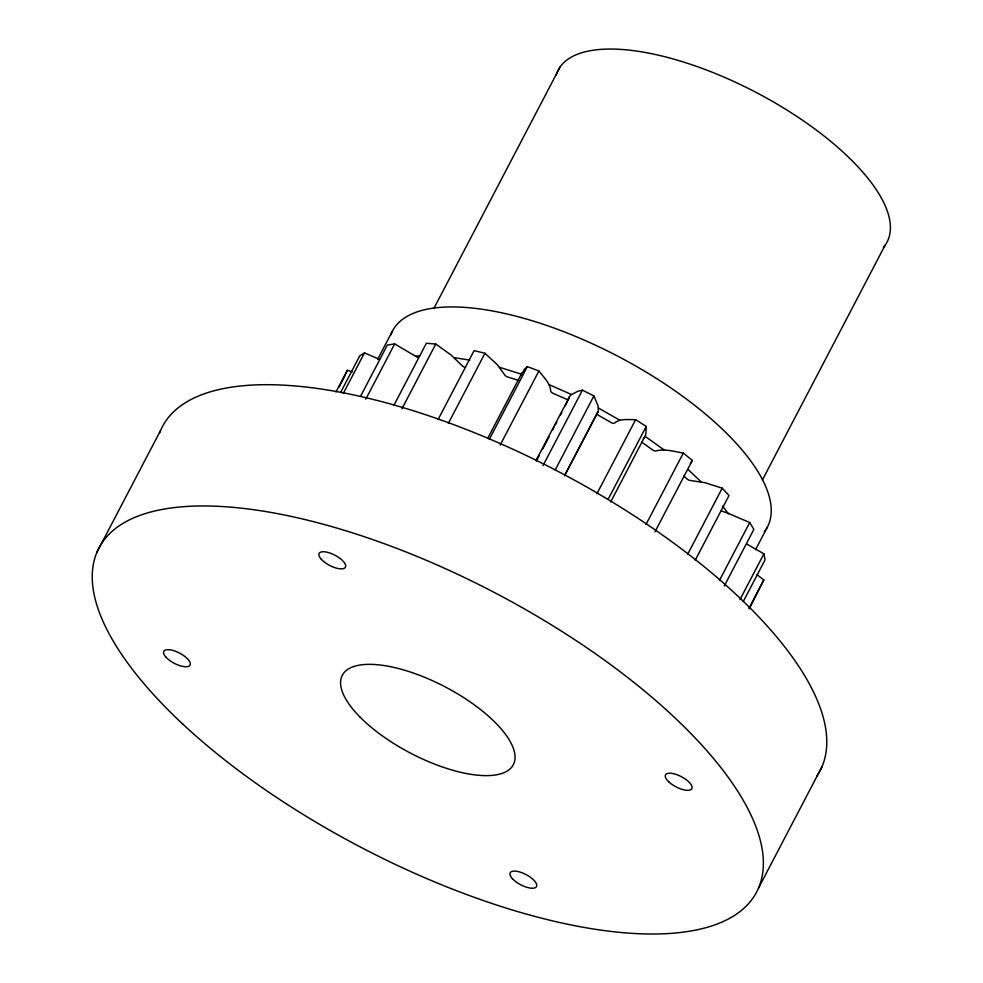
<?xml version="1.0" encoding="UTF-8"?>
<svg xmlns="http://www.w3.org/2000/svg" width="983" height="983" viewBox="0 0 983 983"><rect width="100%" height="100%" fill="white"/><g stroke="black" fill="none" stroke-linecap="round" stroke-linejoin="round"><path stroke-width="1.47" d="M564.549 475.87L598.364 411.189L598.094 405.905L593.904 395.928L582.44 390.153L577.697 391.332L570.447 395.191L536.239 459.921M565.262 405.844L569.354 396.591M521.297 375.309L524.517 369.08L527.343 366.61L538.905 370.972C543.488 377.079 550.296 383.063 550.738 391.16A2.814 1.094 27.6 0 0 553.343 393.458L566.036 399.049A2.814 1.094 27.6 0 0 568.776 399.11M345.869 373.81L347.257 370.321L352.528 371.82M757.07 574.785L763.828 579.909L749.304 608.809M610.689 501.969L645.806 434.67L646.236 426.425L635.645 419.655C628.665 419.876 620.052 418.144 614.375 423.181A2.814 1.094 27.6 0 1 611.119 422.518L598.954 415.6A2.814 1.094 27.6 0 1 597.086 413.351L598.364 411.189M97.12 551.856L160.524 430.579M335.977 391.885L347.257 370.321M339.061 387.093L345.402 374.965M340.708 392.254L359.729 355.871L364.484 352.872L379.549 359.409M343.35 393.298L364.484 352.872M377.656 359.336L392.45 331.038M360.577 396.26L387.339 345.058L394.674 343.915L417.886 357.615M365.799 399.159L394.674 343.915M433.835 308.515L560.163 66.869M393.95 405.242L426.352 343.264L435.776 344.05L450.964 354.924L461.985 365.541A2.814 1.094 27.6 0 0 465.487 367.445M401.961 408.731L435.776 344.05M438.185 419.336L474.101 350.612L484.963 353.29L497.238 364.632L504.66 374.855A2.814 1.094 27.6 0 0 507.818 377.03L518.803 380.482M448.334 423.354L484.963 353.29M487.642 438.492L522.17 372.459M489.301 439.364L527.343 366.61M500.15 445.09L538.905 370.972M536.374 461.088L539.188 455.707M542.714 448.961L549.055 436.833M552.581 430.099L553.982 427.408M555.395 424.705L556.808 422.014M560.322 415.281L561.735 412.577M542.997 465.61L582.44 390.153M555.162 470.034L593.904 395.928M564.672 475.33L597.086 413.351M596.89 493.761L635.645 419.655M608.194 499.192L646.236 426.425M645.978 524.504L683.32 453.089L692.327 460.4L654.985 531.815M687.707 554.203L722.222 488.182L704.897 482.69L690.508 480.515A2.814 1.094 27.6 0 1 686.92 478.844L683.652 475.809M695.214 560.224L729.03 495.543L722.222 488.182M762.317 480.109L885.093 245.258M719.421 580.486L749.71 522.538L728.022 513.249A32.279 12.509 27.6 0 0 721.203 511.013M724.262 586.04L753.85 529.444L749.71 522.538M755.522 549.73L767.502 526.827M739.953 599.642L763.902 553.834L746.871 544.115M743.246 601.584L765.081 559.806L763.902 553.834M749.034 608.207L763.828 579.909M758.507 888.128L821.911 766.851M690.435 463.411L692.327 460.4M643.251 438.602L644.504 437.288M415.588 356.104L419.643 355.821M454.183 357.64L469.813 360.147M683.32 453.089C674.363 451.553 664.938 448.555 655.894 450.939A2.814 1.094 27.6 0 1 652.343 449.747L641.543 441.969M499.622 367.323L521.629 374.24M548.797 384.5L571.418 394.478M598.389 407.994L620.101 420.368M645.032 436.243L664.348 450.153M688.014 469.469L701.162 481.842M722.566 506.11L728.477 513.851M159.492 433.159A371.119 143.813 27.6 0 1 557.115 470.882A371.119 143.813 27.6 0 1 816.848 776.103M390.693 335.092A211.542 81.97 27.6 0 1 619.351 357.013A211.542 81.97 27.6 0 1 764.307 531.791M556.194 74.978A185.554 71.906 27.6 0 1 757.193 92.992A185.554 71.906 27.6 0 1 883.484 247.323M182.482 723.807A371.119 143.813 27.6 0 0 748.751 903.402A371.119 143.813 27.6 0 0 352.209 532.761A371.119 143.813 27.6 0 0 182.482 723.807M360.196 717.258A96.494 37.391 27.6 0 0 509.366 769.48A96.494 37.391 27.6 0 0 413.88 673.22A96.494 37.391 27.6 0 0 360.196 717.258M321.392 559.388A14.843 5.751 27.6 0 0 344.529 568.137A14.843 5.751 27.6 0 0 330.915 553.392A14.843 5.751 27.6 0 0 321.392 559.388M669.153 782.173A14.843 5.751 27.6 0 0 691.639 788.98A14.843 5.751 27.6 0 0 675.296 774.162A14.843 5.751 27.6 0 0 669.153 782.173M512.475 878.753A14.843 5.751 27.6 0 0 535.6 887.502A14.843 5.751 27.6 0 0 521.985 872.757A14.843 5.751 27.6 0 0 512.475 878.753M166.053 657.283A14.843 5.751 27.6 0 0 189.191 666.032A14.843 5.751 27.6 0 0 175.564 651.299A14.843 5.751 27.6 0 0 166.053 657.283"/></g></svg>
